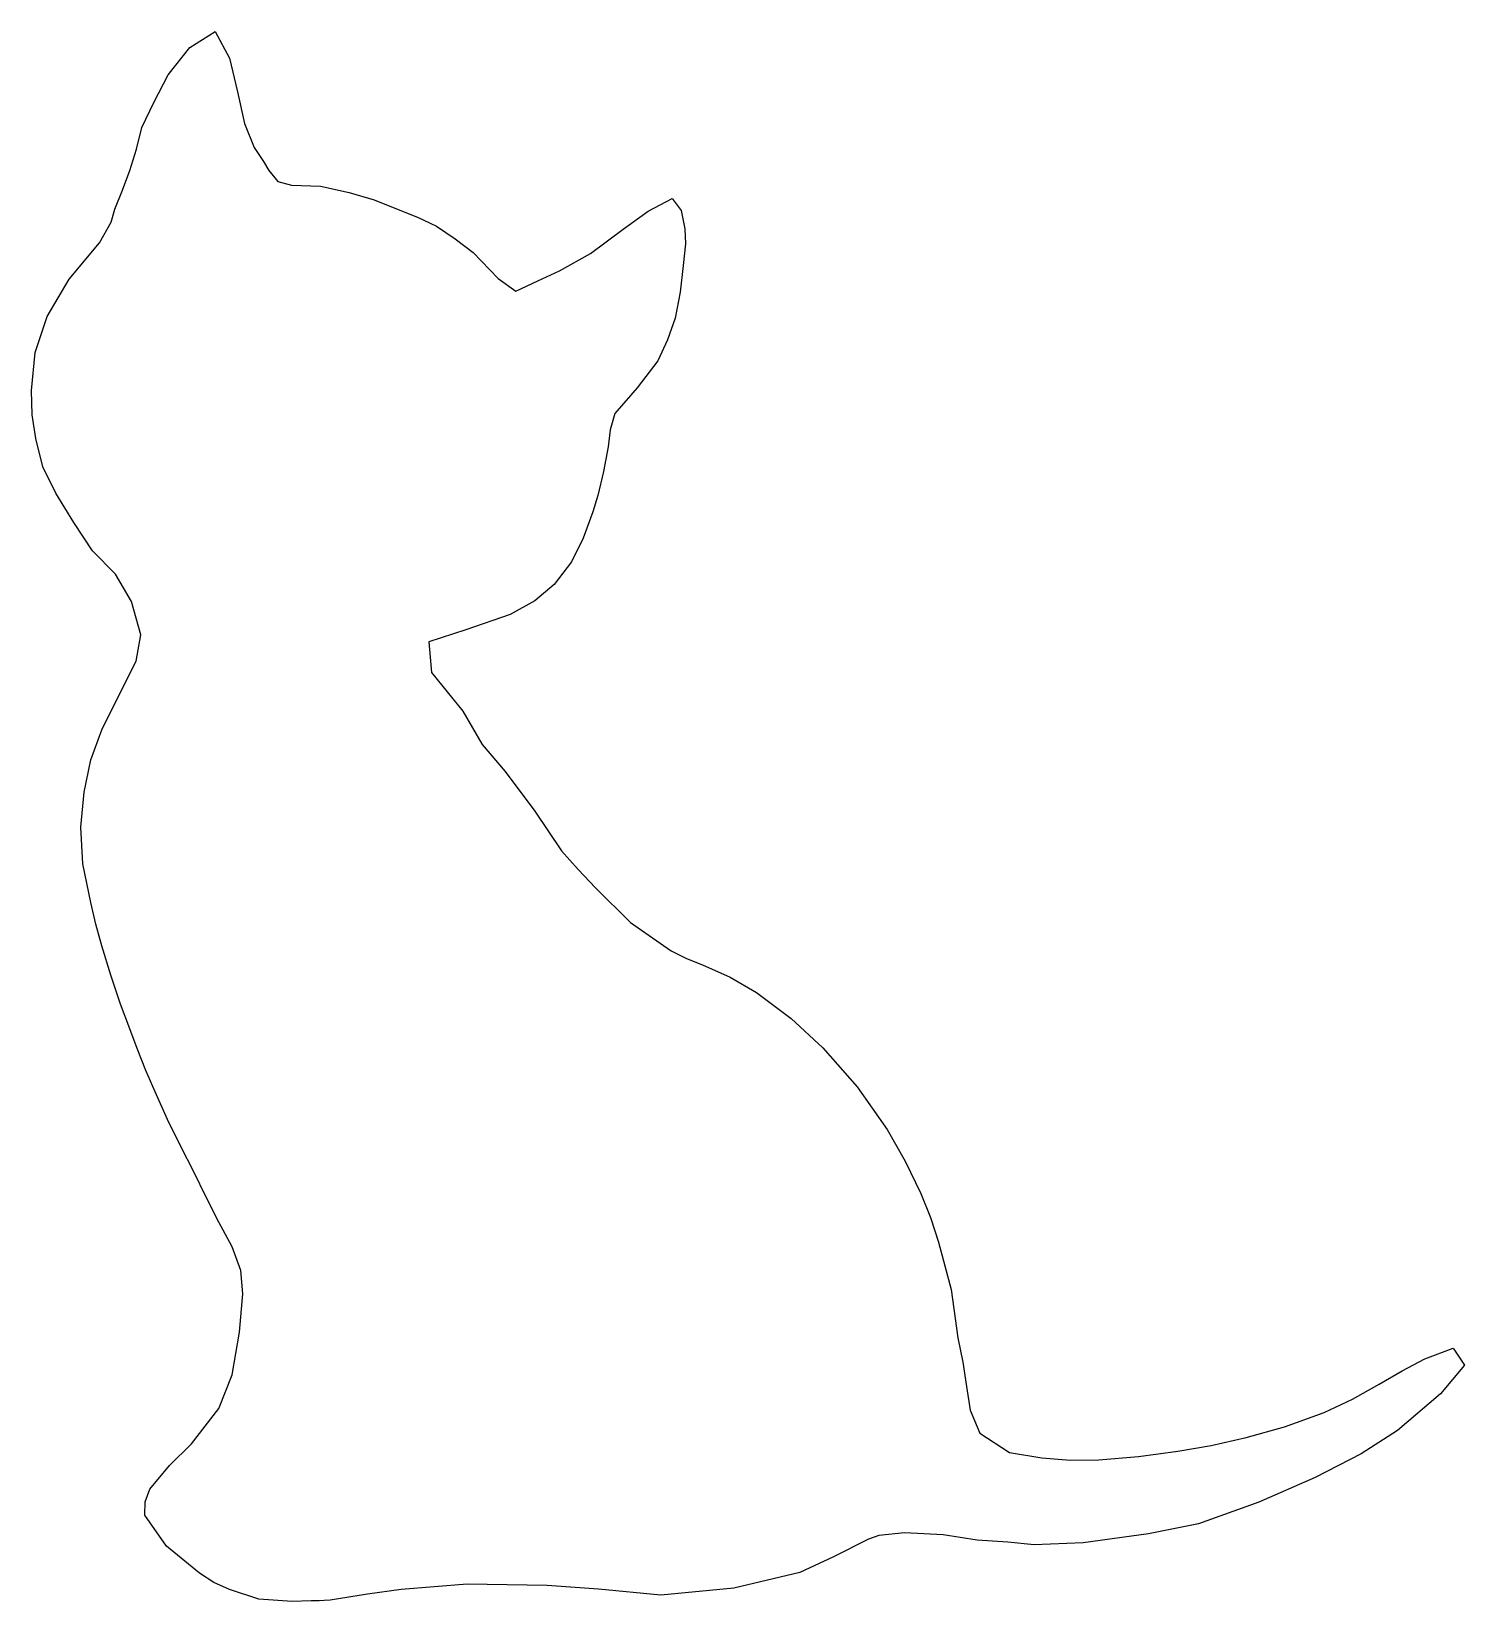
# Model space of a CAD drawing. Extents: x 710 to 1681, y 12 to 1076.
import ezdxf

# ---------------------------------------------------------------- set-up
doc = ezdxf.new("R2010")
doc.units = 0
doc.layers.get('0').update_dxf_attribs({"linetype": 'CONTINUOUS'})

msp = doc.modelspace()

# ---------------------------------------------------------------- linework, layer by layer
at = {"color": 7}
for p, q in [((817.234472, 1064.738813), (834.448772, 1075.539398)), ((834.448772, 1075.539398), (844.220672, 1057.484693)), ((802.714172, 1046.197328), (817.234472, 1064.738813)), ((844.220672, 1057.484693), (849.708272, 1034.684873)), ((792.886997, 1027.319716), (802.714172, 1046.197328)), ((849.708272, 1034.684873), (854.254172, 1013.255258)), ((784.814297, 1010.458441), (792.886997, 1027.319716)), ((781.110272, 995.801251), (784.814297, 1010.458441)), ((854.254172, 1013.255258), (860.973422, 996.912323)), ((776.687072, 981.286426), (781.110272, 995.801251)), ((860.973422, 996.912323), (867.151247, 987.508681)), ((771.838772, 968.106368), (776.687072, 981.286426)), ((867.151247, 987.508681), (870.927647, 981.324338)), ((870.927647, 981.324338), (876.940847, 973.950728)), ((766.639022, 955.143098), (771.838772, 968.106368)), ((876.940847, 973.950728), (886.065272, 971.446066)), ((886.065272, 971.446066), (905.822147, 970.793356)), ((905.822147, 970.793356), (925.160072, 966.491941)), ((925.160072, 966.491941), (942.156647, 961.602893)), ((942.156647, 961.602893), (958.494572, 955.038166)), ((1127.787272, 953.834888), (1143.918497, 962.427143)), ((1143.918497, 962.427143), (1150.131497, 954.354826)), ((756.096347, 932.465138), (763.946597, 946.334566)), ((763.946597, 946.334566), (766.639022, 955.143098)), ((958.494572, 955.038166), (971.587697, 949.706041)), ((971.587697, 949.706041), (984.388547, 943.608691)), ((1110.712697, 941.627506), (1127.787272, 953.834888)), ((1150.131497, 954.354826), (1152.532022, 941.891911)), ((984.388547, 943.608691), (997.003622, 935.126611)), ((1088.699147, 925.101173), (1110.712697, 941.627506)), ((1152.532022, 941.891911), (1153.033172, 931.741238)), ((735.684137, 907.844498), (756.096347, 932.465138)), ((997.003622, 935.126611), (1009.071047, 925.754086)), ((1009.071047, 925.754086), (1026.148622, 908.346128)), ((1067.687897, 913.415198), (1088.699147, 925.101173)), ((1153.033172, 931.741238), (1151.356097, 917.066791)), ((1151.356097, 917.066791), (1149.443597, 899.012093)), ((720.653972, 882.514741), (735.684137, 907.844498)), ((1026.148622, 908.346128), (1038.012497, 899.713823)), ((1038.012497, 899.713823), (1052.862122, 906.625456)), ((1052.862122, 906.625456), (1067.687897, 913.415198)), ((1149.443597, 899.012093), (1145.900297, 881.318918)), ((712.64821, 858.036023), (720.653972, 882.514741)), ((1145.900297, 881.318918), (1140.838922, 866.621618)), ((1140.838922, 866.621618), (1134.215822, 852.449468)), ((710.046272, 832.412791), (712.64821, 858.036023)), ((1134.215822, 852.449468), (1120.158722, 834.293858)), ((710.636695, 815.984873), (710.046272, 832.412791)), ((1120.158722, 834.293858), (1105.037147, 816.929063)), ((712.978622, 799.861441), (710.636695, 815.984873)), ((1105.037147, 816.929063), (1101.931772, 805.850768)), ((717.843835, 780.660713), (712.978622, 799.861441)), ((1101.931772, 805.850768), (1100.505122, 794.151698)), ((1100.505122, 794.151698), (1097.405447, 777.514186)), ((726.667472, 762.808291), (717.843835, 780.660713)), ((1097.405447, 777.514186), (1093.577897, 761.410321)), ((738.675625, 743.018243), (726.667472, 762.808291)), ((1093.577897, 761.410321), (1090.275872, 750.190073)), ((1090.275872, 750.190073), (1083.736322, 732.367096)), ((751.445297, 723.837713), (738.675625, 743.018243)), ((766.934072, 708.016823), (751.445297, 723.837713)), ((1083.736322, 732.367096), (1075.654097, 716.359666)), ((1075.654097, 716.359666), (1063.924997, 701.111108)), ((777.928997, 689.594716), (766.934072, 708.016823)), ((1063.924997, 701.111108), (1050.991247, 689.985713)), ((784.097897, 666.869273), (777.928997, 689.594716)), ((1034.277722, 680.798596), (1004.302622, 670.411411)), ((1050.991247, 689.985713), (1034.277722, 680.798596)), ((1004.302622, 670.411411), (979.156397, 662.213266)), ((780.930497, 649.116053), (784.097897, 666.869273)), ((979.156397, 662.213266), (980.934647, 641.553916)), ((766.859972, 620.827576), (780.930497, 649.115903)), ((780.930497, 649.115903), (780.930497, 649.116053)), ((980.934647, 641.553916), (1002.171197, 615.271456)), ((757.790597, 602.608396), (766.859972, 620.827576)), ((1002.171197, 615.271456), (1015.163522, 592.704563)), ((750.392822, 582.362453), (757.790597, 602.608396)), ((1015.163522, 592.704563), (1030.838147, 574.427056)), ((745.66297, 560.385278), (750.392822, 582.362453)), ((1030.838147, 574.427056), (1051.000847, 547.667528)), ((743.57782, 536.794801), (745.66297, 560.385278)), ((1051.000847, 547.667528), (1068.911372, 520.708516)), ((744.878815, 511.842128), (743.57782, 536.794801)), ((750.307397, 485.778391), (744.878815, 511.842128)), ((1068.911372, 520.708516), (1080.330422, 508.015471)), ((1080.330422, 508.015471), (1092.102047, 495.679891)), ((1092.102047, 495.679891), (1115.789372, 472.104541)), ((753.664247, 470.986966), (750.307397, 485.778391)), ((757.780547, 456.397666), (753.664247, 470.986966)), ((1115.789372, 472.104541), (1143.147797, 452.997916)), ((763.749722, 436.555366), (757.780547, 456.397666)), ((1143.147797, 452.997916), (1153.524422, 447.848416)), ((1153.524422, 447.848416), (1164.383372, 443.600116)), ((770.381972, 416.955991), (763.749722, 436.555366)), ((1164.383372, 443.600116), (1183.190822, 435.243091)), ((1183.190822, 435.243091), (1201.012772, 424.827616)), ((775.982822, 401.925016), (770.381972, 416.955991)), ((1201.012772, 424.827616), (1224.588722, 407.290741)), ((1224.588722, 407.290741), (1245.997097, 387.402391)), ((781.656047, 386.916541), (775.982822, 401.925016)), ((787.443272, 372.017641), (781.656047, 386.916541)), ((1245.997097, 387.402391), (1269.195572, 360.900391)), ((793.887497, 357.471466), (787.443272, 372.017641)), ((802.233947, 338.836666), (793.887497, 357.471466)), ((1269.195572, 360.900391), (1289.590772, 332.001541)), ((811.305572, 320.496991), (802.233947, 338.836666)), ((1289.590772, 332.001541), (1301.623547, 310.613416)), ((819.923072, 303.381991), (811.305572, 320.496991)), ((1301.623547, 310.613416), (1312.420472, 288.689491)), ((828.427922, 286.199266), (819.923072, 303.381991)), ((1312.420472, 288.689491), (1318.911797, 272.489041)), ((836.982197, 269.221966), (828.427922, 286.199266)), ((846.054497, 252.540541), (836.982197, 269.221966)), ((1318.911797, 272.489041), (1324.375547, 255.732091)), ((1324.375547, 255.732091), (1332.756497, 223.782691)), ((851.941697, 236.558791), (846.054497, 252.540541)), ((853.130822, 220.771216), (851.941697, 236.558791)), ((1332.756497, 223.782691), (1337.394497, 191.074366)), ((850.964597, 194.804566), (853.130822, 220.771216)), ((846.066047, 165.845791), (850.964597, 194.804566)), ((1337.394497, 191.074366), (1340.701472, 174.557416)), ((1653.470747, 176.658166), (1672.720922, 183.879841)), ((1672.720922, 183.879841), (1680.509597, 172.465441)), ((1340.701472, 174.557416), (1343.143697, 158.010916)), ((1638.272972, 168.589666), (1653.470747, 176.658166)), ((1680.509597, 172.465441), (1664.242172, 153.044116)), ((836.888447, 143.045716), (846.066047, 165.845791)), ((1604.582522, 149.531266), (1622.598347, 159.557041)), ((1622.598347, 159.557041), (1638.272972, 168.589666)), ((1343.143697, 158.010916), (1345.769522, 141.950566)), ((1585.396397, 140.362741), (1604.582522, 149.531266)), ((1664.242172, 153.044116), (1635.130472, 128.135491)), ((818.454272, 119.119216), (836.888447, 143.045716)), ((1345.769522, 141.950566), (1352.310722, 126.497116)), ((1558.509422, 130.759216), (1585.396397, 140.362741)), ((1532.678972, 123.478291), (1558.509422, 130.759216)), ((1635.130472, 128.135491), (1610.376047, 112.492591)), ((803.463647, 104.614291), (818.454272, 119.119216)), ((1352.310722, 126.497116), (1372.276922, 113.381716)), ((1486.413272, 114.121441), (1509.005372, 118.148641)), ((1509.005372, 118.148641), (1532.678972, 123.478291)), ((1372.276922, 113.381716), (1394.342072, 109.640416)), ((1394.342072, 109.640416), (1413.575972, 108.080266)), ((1413.575972, 108.080266), (1432.786022, 108.319666)), ((1432.786022, 108.319666), (1459.682072, 110.522191)), ((1459.682072, 110.522191), (1486.413272, 114.121441)), ((1610.376047, 112.492591), (1579.322297, 96.310216)), ((790.238447, 88.498741), (803.463647, 104.614291)), ((1579.322297, 96.310216), (1541.187947, 79.597141)), ((787.064222, 79.920541), (790.238447, 88.498741)), ((786.755672, 70.787041), (787.064222, 79.920541)), ((1541.187947, 79.597141), (1500.357647, 65.120491)), ((801.517772, 49.954216), (786.755672, 70.787041)), ((1500.357647, 65.120491), (1466.467922, 58.313641)), ((1276.970822, 54.601141), (1253.094347, 42.698941)), ((1283.900822, 57.189541), (1276.970822, 54.601141)), ((1301.338847, 58.830916), (1283.900822, 57.189541)), ((1314.380372, 58.164166), (1301.338847, 58.830916)), ((1327.421822, 57.497416), (1314.380372, 58.164166)), ((1350.492272, 54.036091), (1327.421822, 57.497416)), ((1371.161672, 52.566016), (1350.492272, 54.036091)), ((1466.467922, 58.313641), (1422.156422, 52.129816)), ((823.861697, 31.723516), (801.517772, 49.954216)), ((1253.094347, 42.698941), (1230.297572, 31.987441)), ((1389.088172, 50.767741), (1371.161672, 52.566016)), ((1422.156422, 52.129816), (1389.088172, 50.767741)), ((1230.297572, 31.987441), (1185.599072, 21.542716)), ((833.557397, 25.244941), (823.861697, 31.723516)), ((844.093847, 20.478841), (833.557397, 25.244941)), ((1005.046997, 24.222316), (960.454022, 20.673391)), ((1059.256172, 23.199391), (1005.046997, 24.222316)), ((1094.068022, 20.712316), (1059.256172, 23.199391)), ((1185.599072, 21.542716), (1136.205272, 16.768891)), ((864.113072, 14.026591), (844.093847, 20.478841)), ((886.520072, 12.379366), (864.113072, 14.026591)), ((899.414972, 12.827716), (886.520072, 12.379366)), ((902.091347, 12.855466), (899.414972, 12.827716)), ((904.992047, 12.930841), (902.091347, 12.855466)), ((908.338847, 13.094791), (904.992047, 12.930841)), ((912.353372, 13.388041), (908.338847, 13.094791)), ((937.662347, 17.445541), (912.353372, 13.388041)), ((960.454022, 20.673391), (937.662347, 17.445541)), ((1136.205272, 16.768891), (1094.068022, 20.712316))]:
    msp.add_line(p, q, dxfattribs=at)

doc.saveas('drawing.dxf')
